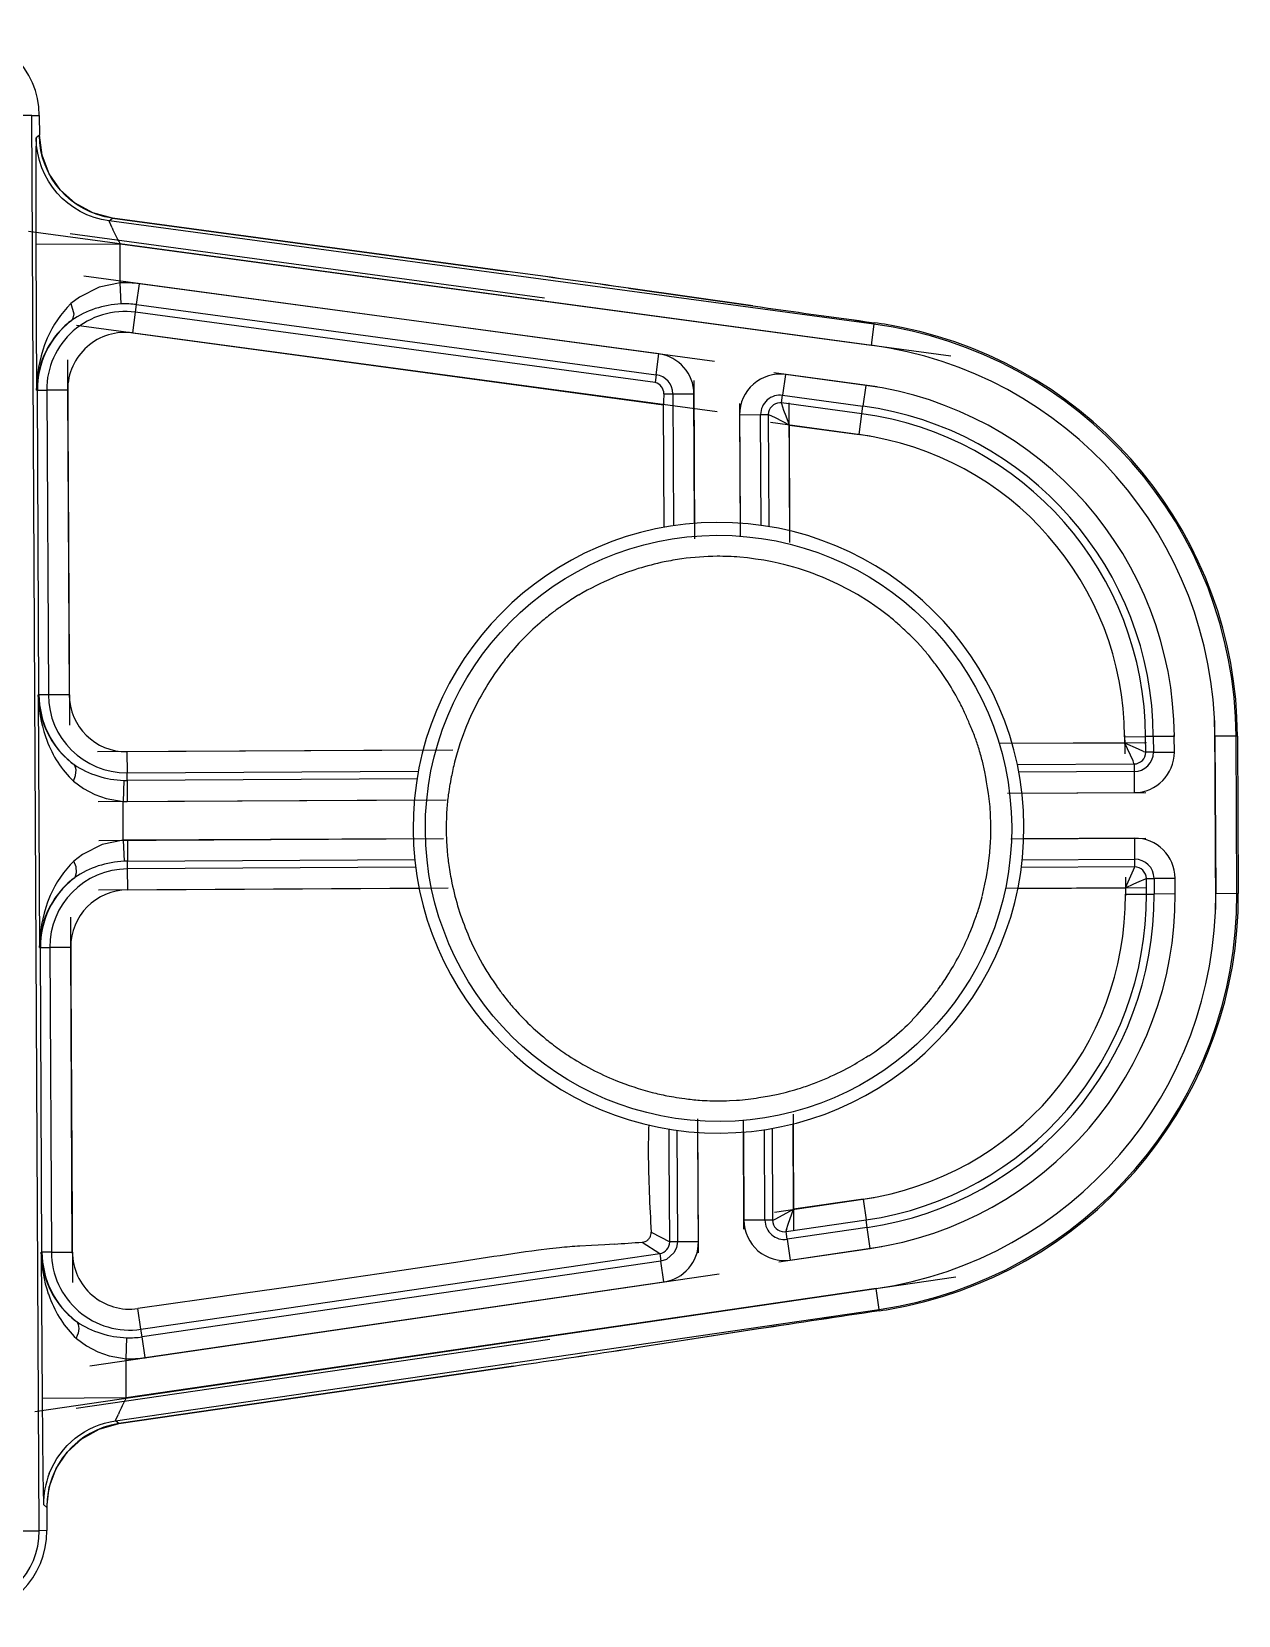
# Model space of a CAD drawing. Header units: millimetres. Extents: x 1543 to 5748, y 1576 to 2417.
# Drawn here: x 5565.62 to 5588.54, y 2240.13 to 2270.21 of the extents above; entities that cross this region are included whole.
import ezdxf

# ---------------------------------------------------------------- set-up
doc = ezdxf.new("R2010")
doc.units = ezdxf.units.MM
doc.layers.get('0').update_dxf_attribs({"lineweight": 25})

msp = doc.modelspace()

# ---------------------------------------------------------------- linework, layer by layer
at = {"ltscale": 0.0125}
for p, q in [((5565.624, 2268.615), (5565.224, 2268.613)), ((5581.617, 2264.65), (5581.564, 2264.254)), ((5588.493, 2256.826), (5588.093, 2256.824)), ((5588.509, 2253.836), (5588.109, 2253.834)), ((5581.718, 2245.939), (5581.66, 2246.335)), ((5565.367, 2241.733), (5565.767, 2241.735))]:
    msp.add_line(p, q, dxfattribs=at)
at = {"ltscale": 0.004526}
for p, q in [((5565.624, 2268.615), (5565.768, 2268.616)), ((5565.912, 2241.736), (5565.767, 2241.735))]:
    msp.add_line(p, q, dxfattribs=at)
for p, q in [((5565.767, 2241.735), (5565.624, 2268.615)), ((5565.566, 2266.415), (5583.078, 2264.049)), ((5565.686, 2244.002), (5583.171, 2246.555))]:
    msp.add_line(p, q)
at = {"ltscale": 0.011639}
msp.add_line((5565.768, 2268.616), (5565.77, 2268.243), dxfattribs=at)
msp.add_line((5565.768, 2268.616), (5565.77, 2268.243), dxfattribs=at)
at = {"ltscale": 0.002557}
msp.add_line((5565.77, 2268.243), (5565.709, 2268.189), dxfattribs=at)
at = {"ltscale": 0.002558}
msp.add_line((5567.095, 2266.612), (5567.156, 2266.666), dxfattribs=at)
at = {"ltscale": 0.457962}
for p, q in [((5581.617, 2264.65), (5567.095, 2266.612)), ((5567.217, 2243.822), (5581.718, 2245.939))]:
    msp.add_line(p, q, dxfattribs=at)
at = {"ltscale": 0.236678}
for p, q in [((5574.662, 2265.652), (5567.156, 2266.666)), ((5574.773, 2244.863), (5567.279, 2243.768))]:
    msp.add_line(p, q, dxfattribs=at)
at = {"ltscale": 0.236679}
for p, q in [((5567.156, 2266.666), (5574.662, 2265.652)), ((5567.279, 2243.768), (5574.773, 2244.863))]:
    msp.add_line(p, q, dxfattribs=at)
at = {"ltscale": 0.284014}
for p, q in [((5566.352, 2266.371), (5575.359, 2265.154)), ((5575.464, 2245.368), (5566.471, 2244.055))]:
    msp.add_line(p, q, dxfattribs=at)
at = {"ltscale": 0.049997}
for p, q in [((5565.702, 2266.172), (5567.302, 2266.18)), ((5567.42, 2244.256), (5565.82, 2244.247))]:
    msp.add_line(p, q, dxfattribs=at)
at = {"ltscale": 0.086758}
for p, q in [((5565.702, 2266.172), (5565.717, 2263.396)), ((5565.805, 2247.023), (5565.82, 2244.247))]:
    msp.add_line(p, q, dxfattribs=at)
at = {"ltscale": 0.023315}
msp.add_line((5567.306, 2265.434), (5567.302, 2266.18), dxfattribs=at)
at = {"ltscale": 0.449725}
msp.add_line((5567.302, 2266.18), (5581.564, 2264.254), dxfattribs=at)
at = {"ltscale": 0.377469}
for p, q in [((5578.587, 2263.943), (5566.616, 2265.56)), ((5566.727, 2244.868), (5578.679, 2246.613))]:
    msp.add_line(p, q, dxfattribs=at)
at = {"ltscale": 0.012451}
for p, q in [((5567.324, 2265.036), (5567.306, 2265.434)), ((5567.433, 2256.53), (5567.435, 2256.131)), ((5567.363, 2254.848), (5567.381, 2254.45)), ((5567.442, 2254.85), (5567.444, 2254.452)), ((5586.565, 2254.887), (5586.567, 2254.489))]:
    msp.add_line(p, q, dxfattribs=at)
at = {"ltscale": 0.01245}
for p, q in [((5567.615, 2265.023), (5567.668, 2265.418)), ((5567.542, 2264.484), (5567.595, 2264.878)), ((5577.481, 2263.69), (5577.535, 2264.085)), ((5581.412, 2248.031), (5581.47, 2247.637)), ((5579.969, 2247.27), (5580.026, 2246.876)), ((5581.548, 2247.098), (5581.491, 2247.493)), ((5577.629, 2246.46), (5577.571, 2246.854))]:
    msp.add_line(p, q, dxfattribs=at)
at = {"ltscale": 0.311126}
for p, q in [((5577.535, 2264.085), (5567.668, 2265.418)), ((5567.615, 2265.023), (5577.481, 2263.69)), ((5567.777, 2245.022), (5577.629, 2246.46))]:
    msp.add_line(p, q, dxfattribs=at)
at = {"ltscale": 0.074614}
for p, q in [((5576.954, 2265.335), (5579.318, 2264.998)), ((5579.422, 2245.566), (5577.062, 2245.204))]:
    msp.add_line(p, q, dxfattribs=at)
at = {"ltscale": 0.074613}
msp.add_line((5579.32, 2264.998), (5576.957, 2265.335), dxfattribs=at)
at = {"ltscale": 0.004567}
for p, q in [((5567.595, 2264.878), (5567.615, 2265.023)), ((5581.491, 2247.493), (5581.47, 2247.637)), ((5579.969, 2247.27), (5579.948, 2247.415))]:
    msp.add_line(p, q, dxfattribs=at)
at = {"ltscale": 0.000873704}
msp.add_line((5566.362, 2264.71), (5566.383, 2264.727), dxfattribs=at)
at = {"ltscale": 0.31117}
msp.add_line((5577.463, 2263.545), (5567.595, 2264.878), dxfattribs=at)
at = {"ltscale": 0.383702}
msp.add_line((5578.642, 2262.984), (5566.474, 2264.628), dxfattribs=at)
at = {"ltscale": 0.317886}
msp.add_line((5567.542, 2264.484), (5577.623, 2263.122), dxfattribs=at)
at = {"ltscale": 0.000881298}
for p, q in [((5581.617, 2264.65), (5581.621, 2264.678)), ((5581.722, 2245.911), (5581.718, 2245.939))]:
    msp.add_line(p, q, dxfattribs=at)
at = {"ltscale": 0.216986}
for p, q in [((5566.305, 2263.977), (5566.342, 2257.034)), ((5566.361, 2253.391), (5566.398, 2246.448))]:
    msp.add_line(p, q, dxfattribs=at)
at = {"ltscale": 0.004564}
for p, q in [((5577.481, 2263.69), (5577.463, 2263.545)), ((5579.864, 2263.155), (5579.883, 2263.3)), ((5581.388, 2262.949), (5581.407, 2263.094)), ((5567.72, 2245.416), (5567.699, 2245.561))]:
    msp.add_line(p, q, dxfattribs=at)
at = {"ltscale": 0.093933}
msp.add_line((5578.197, 2263.58), (5578.213, 2260.574), dxfattribs=at)
at = {"ltscale": 0.061794}
for p, q in [((5581.678, 2263.46), (5579.719, 2263.724)), ((5579.809, 2246.844), (5581.766, 2247.13))]:
    msp.add_line(p, q, dxfattribs=at)
at = {"ltscale": 0.012453}
for p, q in [((5579.936, 2263.695), (5579.883, 2263.3)), ((5581.461, 2263.489), (5581.407, 2263.094)), ((5566.308, 2263.399), (5565.909, 2263.397)), ((5577.8, 2263.328), (5578.198, 2263.33)), ((5579.067, 2262.931), (5579.466, 2262.933)), ((5581.334, 2262.554), (5581.388, 2262.949)), ((5566.339, 2257.613), (5565.94, 2257.61)), ((5586.378, 2256.815), (5586.777, 2256.817)), ((5587.321, 2256.82), (5586.923, 2256.818)), ((5586.924, 2256.523), (5587.323, 2256.525)), ((5587.336, 2254.125), (5586.937, 2254.123)), ((5586.394, 2253.825), (5586.793, 2253.827)), ((5587.337, 2253.83), (5586.939, 2253.828)), ((5566.364, 2252.813), (5565.966, 2252.811)), ((5579.548, 2247.633), (5579.149, 2247.63)), ((5565.997, 2247.024), (5566.395, 2247.026)), ((5578.284, 2247.223), (5577.886, 2247.221)), ((5567.699, 2245.561), (5567.641, 2245.955)), ((5567.777, 2245.022), (5567.72, 2245.416))]:
    msp.add_line(p, q, dxfattribs=at)
at = {"ltscale": 0.048063}
for p, q in [((5581.461, 2263.489), (5579.936, 2263.695)), ((5579.883, 2263.3), (5581.407, 2263.094)), ((5581.388, 2262.949), (5579.864, 2263.155)), ((5579.948, 2247.415), (5581.47, 2247.637)), ((5581.491, 2247.493), (5579.969, 2247.27)), ((5580.026, 2246.876), (5581.548, 2247.098))]:
    msp.add_line(p, q, dxfattribs=at)
at = {"ltscale": 0.000973683}
msp.add_line((5565.717, 2263.396), (5565.718, 2263.427), dxfattribs=at)
at = {"ltscale": 0.000431824}
for p, q in [((5565.717, 2263.396), (5565.731, 2263.396)), ((5565.762, 2257.61), (5565.748, 2257.609)), ((5565.774, 2252.81), (5565.788, 2252.81)), ((5565.819, 2247.023), (5565.805, 2247.023))]:
    msp.add_line(p, q, dxfattribs=at)
at = {"ltscale": 0.005563}
for p, q in [((5565.731, 2263.396), (5565.909, 2263.397)), ((5565.94, 2257.61), (5565.762, 2257.61)), ((5565.788, 2252.81), (5565.966, 2252.811)), ((5565.997, 2247.024), (5565.819, 2247.023))]:
    msp.add_line(p, q, dxfattribs=at)
at = {"ltscale": 0.180823}
for p, q in [((5565.762, 2257.61), (5565.731, 2263.396)), ((5565.909, 2263.397), (5565.94, 2257.61)), ((5566.339, 2257.613), (5566.308, 2263.399)), ((5565.819, 2247.023), (5565.788, 2252.81)), ((5565.966, 2252.811), (5565.997, 2247.024)), ((5566.395, 2247.026), (5566.364, 2252.813))]:
    msp.add_line(p, q, dxfattribs=at)
at = {"ltscale": 0.005411}
msp.add_line((5577.627, 2263.327), (5577.8, 2263.328), dxfattribs=at)
at = {"ltscale": 0.078278}
msp.add_line((5577.8, 2263.328), (5577.813, 2260.823), dxfattribs=at)
at = {"ltscale": 0.076932}
msp.add_line((5578.211, 2260.868), (5578.198, 2263.33), dxfattribs=at)
at = {"ltscale": 0.07276}
msp.add_line((5577.635, 2260.793), (5577.623, 2263.122), dxfattribs=at)
at = {"ltscale": 0.078922}
msp.add_line((5579.066, 2263.142), (5579.08, 2260.616), dxfattribs=at)
at = {"ltscale": 0.064377}
msp.add_line((5579.067, 2262.931), (5579.078, 2260.871), dxfattribs=at)
at = {"ltscale": 0.004565}
for p, q in [((5579.466, 2262.933), (5579.612, 2262.934)), ((5586.923, 2256.818), (5586.777, 2256.817)), ((5586.557, 2256.299), (5586.558, 2256.153)), ((5586.924, 2256.523), (5586.778, 2256.522)), ((5567.436, 2255.985), (5567.435, 2256.131)), ((5586.567, 2254.489), (5586.568, 2254.343)), ((5567.445, 2254.306), (5567.444, 2254.452)), ((5586.791, 2254.122), (5586.937, 2254.123)), ((5586.793, 2253.827), (5586.939, 2253.828)), ((5579.694, 2247.633), (5579.548, 2247.633))]:
    msp.add_line(p, q, dxfattribs=at)
at = {"ltscale": 0.065765}
msp.add_line((5579.477, 2260.829), (5579.466, 2262.933), dxfattribs=at)
at = {"ltscale": 0.066495}
msp.add_line((5579.612, 2262.934), (5579.623, 2260.806), dxfattribs=at)
at = {"ltscale": 0.000966097}
msp.add_line((5579.864, 2263.155), (5579.833, 2263.157), dxfattribs=at)
at = {"ltscale": 0.003553}
msp.add_line((5579.948, 2262.904), (5579.909, 2263.011), dxfattribs=at)
at = {"ltscale": 0.005693}
msp.add_line((5580.011, 2262.733), (5579.948, 2262.904), dxfattribs=at)
at = {"ltscale": 0.082944}
msp.add_line((5580.023, 2260.504), (5580.009, 2263.158), dxfattribs=at)
at = {"ltscale": 0.059777}
msp.add_line((5581.547, 2262.526), (5579.651, 2262.782), dxfattribs=at)
at = {"ltscale": 0.041716}
for p, q in [((5580.011, 2262.733), (5581.334, 2262.554)), ((5581.412, 2248.031), (5580.091, 2247.839))]:
    msp.add_line(p, q, dxfattribs=at)
at = {"ltscale": 0.062756}
msp.add_line((5580.022, 2260.725), (5580.011, 2262.733), dxfattribs=at)
at = {"ltscale": 0.004519}
msp.add_line((5579.214, 2260.212), (5579.07, 2260.226), dxfattribs=at)
at = {"ltscale": 0.004951}
msp.add_line((5579.371, 2260.191), (5579.214, 2260.212), dxfattribs=at)
at = {"ltscale": 0.004958}
msp.add_line((5579.528, 2260.167), (5579.371, 2260.191), dxfattribs=at)
at = {"ltscale": 0.004956}
msp.add_line((5579.684, 2260.138), (5579.528, 2260.167), dxfattribs=at)
at = {"ltscale": 0.004787}
msp.add_line((5580.783, 2259.783), (5580.643, 2259.844), dxfattribs=at)
at = {"ltscale": 0.005212}
msp.add_line((5580.934, 2259.712), (5580.783, 2259.783), dxfattribs=at)
at = {"ltscale": 0.007292}
msp.add_line((5581.143, 2259.608), (5580.934, 2259.712), dxfattribs=at)
at = {"ltscale": 0.002898}
msp.add_line((5581.224, 2259.562), (5581.143, 2259.608), dxfattribs=at)
at = {"ltscale": 0.004145}
for p, q in [((5575.771, 2259.353), (5575.662, 2259.278)), ((5573.592, 2256.052), (5573.568, 2255.922)), ((5578.874, 2249.903), (5579.007, 2249.91))]:
    msp.add_line(p, q, dxfattribs=at)
at = {"ltscale": 0.002905}
msp.add_line((5581.304, 2259.515), (5581.224, 2259.562), dxfattribs=at)
at = {"ltscale": 0.008247}
msp.add_line((5581.528, 2259.375), (5581.304, 2259.515), dxfattribs=at)
at = {"ltscale": 0.004098}
msp.add_line((5581.636, 2259.301), (5581.528, 2259.375), dxfattribs=at)
at = {"ltscale": 0.004106}
msp.add_line((5581.742, 2259.224), (5581.636, 2259.301), dxfattribs=at)
at = {"ltscale": 0.002038}
msp.add_line((5581.795, 2259.185), (5581.742, 2259.224), dxfattribs=at)
at = {"ltscale": 0.003878}
msp.add_line((5581.893, 2259.109), (5581.795, 2259.185), dxfattribs=at)
at = {"ltscale": 0.005066}
msp.add_line((5582.443, 2258.602), (5582.331, 2258.719), dxfattribs=at)
at = {"ltscale": 0.005234}
msp.add_line((5574.839, 2258.548), (5574.729, 2258.422), dxfattribs=at)
at = {"ltscale": 0.001757}
msp.add_line((5574.877, 2258.59), (5574.839, 2258.548), dxfattribs=at)
at = {"ltscale": 0.002452}
for p, q in [((5574.931, 2258.647), (5574.877, 2258.59)), ((5575.091, 2251.336), (5575.148, 2251.282))]:
    msp.add_line(p, q, dxfattribs=at)
at = {"ltscale": 0.005077}
msp.add_line((5582.552, 2258.482), (5582.443, 2258.602), dxfattribs=at)
at = {"ltscale": 0.003923}
msp.add_line((5582.77, 2258.214), (5582.693, 2258.313), dxfattribs=at)
at = {"ltscale": 0.004835}
msp.add_line((5582.989, 2257.905), (5582.902, 2258.033), dxfattribs=at)
at = {"ltscale": 0.15}
msp.add_line((5565.748, 2257.609), (5565.774, 2252.81), dxfattribs=at)
at = {"ltscale": 0.000976734}
msp.add_line((5565.749, 2257.578), (5565.748, 2257.609), dxfattribs=at)
at = {"ltscale": 0.112128}
msp.add_line((5588.11, 2253.535), (5588.091, 2257.123), dxfattribs=at)
at = {"ltscale": 0.002448}
msp.add_line((5565.883, 2256.82), (5565.91, 2256.747), dxfattribs=at)
at = {"ltscale": 0.086961}
msp.add_line((5586.792, 2256.698), (5584.009, 2256.684), dxfattribs=at)
at = {"ltscale": 0.066795}
msp.add_line((5586.379, 2256.696), (5584.241, 2256.685), dxfattribs=at)
at = {"ltscale": 0.011063}
msp.add_line((5586.378, 2256.844), (5586.38, 2256.49), dxfattribs=at)
at = {"ltscale": 0.003699}
for p, q in [((5586.378, 2256.815), (5586.379, 2256.696)), ((5586.394, 2253.943), (5586.394, 2253.825))]:
    msp.add_line(p, q, dxfattribs=at)
at = {"ltscale": 0.00906}
msp.add_line((5586.643, 2256.576), (5586.379, 2256.696), dxfattribs=at)
at = {"ltscale": 0.003264}
msp.add_line((5586.739, 2256.535), (5586.643, 2256.576), dxfattribs=at)
at = {"ltscale": 0.009213}
for p, q in [((5586.778, 2256.522), (5586.777, 2256.817)), ((5586.923, 2256.818), (5586.924, 2256.523)), ((5587.323, 2256.525), (5587.321, 2256.82))]:
    msp.add_line(p, q, dxfattribs=at)
at = {"ltscale": 0.011072}
for p, q in [((5587.323, 2256.495), (5587.321, 2256.85)), ((5587.337, 2253.8), (5587.335, 2254.155))]:
    msp.add_line(p, q, dxfattribs=at)
at = {"ltscale": 0.09343}
for p, q in [((5588.093, 2256.824), (5588.109, 2253.834)), ((5588.509, 2253.836), (5588.493, 2256.826)), ((5588.521, 2256.826), (5588.537, 2253.836)), ((5588.521, 2256.826), (5588.537, 2253.836))]:
    msp.add_line(p, q, dxfattribs=at)
at = {"ltscale": 0.000872803}
for p, q in [((5588.521, 2256.826), (5588.493, 2256.826)), ((5588.509, 2253.836), (5588.537, 2253.836))]:
    msp.add_line(p, q, dxfattribs=at)
at = {"ltscale": 0.000875647}
msp.add_line((5566.428, 2256.285), (5566.407, 2256.303), dxfattribs=at)
at = {"ltscale": 0.210881}
msp.add_line((5573.619, 2256.563), (5566.871, 2256.527), dxfattribs=at)
at = {"ltscale": 0.175734}
msp.add_line((5573.056, 2256.56), (5567.433, 2256.53), dxfattribs=at)
at = {"ltscale": 0.006452}
msp.add_line((5583.722, 2256.148), (5583.677, 2256.349), dxfattribs=at)
at = {"ltscale": 0.069283}
msp.add_line((5584.34, 2256.287), (5586.557, 2256.299), dxfattribs=at)
at = {"ltscale": 0.012455}
for p, q in [((5567.372, 2255.986), (5567.359, 2255.588)), ((5567.416, 2245.002), (5567.429, 2245.4))]:
    msp.add_line(p, q, dxfattribs=at)
at = {"ltscale": 0.172858}
msp.add_line((5567.435, 2256.131), (5572.967, 2256.161), dxfattribs=at)
at = {"ltscale": 0.172032}
msp.add_line((5572.941, 2256.015), (5567.436, 2255.985), dxfattribs=at)
at = {"ltscale": 0.012454}
for p, q in [((5567.436, 2255.985), (5567.438, 2255.587)), ((5586.558, 2256.153), (5586.56, 2255.754)), ((5567.447, 2253.907), (5567.445, 2254.306))]:
    msp.add_line(p, q, dxfattribs=at)
at = {"ltscale": 0.003226}
msp.add_line((5583.742, 2256.047), (5583.722, 2256.148), dxfattribs=at)
at = {"ltscale": 0.002803}
msp.add_line((5583.758, 2255.958), (5583.742, 2256.047), dxfattribs=at)
at = {"ltscale": 0.068402}
msp.add_line((5586.558, 2256.153), (5584.369, 2256.141), dxfattribs=at)
at = {"ltscale": 0.00368}
msp.add_line((5583.777, 2255.842), (5583.758, 2255.958), dxfattribs=at)
at = {"ltscale": 0.003257}
msp.add_line((5583.793, 2255.739), (5583.777, 2255.842), dxfattribs=at)
at = {"ltscale": 0.003275}
msp.add_line((5583.807, 2255.635), (5583.793, 2255.739), dxfattribs=at)
at = {"ltscale": 0.082098}
msp.add_line((5584.153, 2255.741), (5586.78, 2255.755), dxfattribs=at)
at = {"ltscale": 0.066612}
msp.add_line((5584.429, 2255.743), (5586.56, 2255.754), dxfattribs=at)
at = {"ltscale": 0.206438}
msp.add_line((5566.888, 2255.584), (5573.494, 2255.619), dxfattribs=at)
at = {"ltscale": 0.023111}
msp.add_line((5567.363, 2254.848), (5567.359, 2255.588), dxfattribs=at)
at = {"ltscale": 0.170386}
msp.add_line((5567.438, 2255.587), (5572.89, 2255.616), dxfattribs=at)
at = {"ltscale": 0.00542}
msp.add_line((5583.836, 2254.926), (5583.837, 2255.099), dxfattribs=at)
at = {"ltscale": 0.204512}
msp.add_line((5566.897, 2254.847), (5573.441, 2254.882), dxfattribs=at)
at = {"ltscale": 0.16962}
msp.add_line((5572.87, 2254.879), (5567.442, 2254.85), dxfattribs=at)
at = {"ltscale": 0.002451}
msp.add_line((5573.497, 2254.958), (5573.499, 2254.88), dxfattribs=at)
at = {"ltscale": 0.001759}
msp.add_line((5573.499, 2254.88), (5573.501, 2254.824), dxfattribs=at)
at = {"ltscale": 0.005235}
msp.add_line((5573.501, 2254.824), (5573.512, 2254.657), dxfattribs=at)
at = {"ltscale": 0.080003}
msp.add_line((5584.219, 2254.875), (5586.779, 2254.888), dxfattribs=at)
at = {"ltscale": 0.065709}
msp.add_line((5586.565, 2254.887), (5584.462, 2254.876), dxfattribs=at)
at = {"ltscale": 0.170427}
msp.add_line((5567.444, 2254.452), (5572.898, 2254.481), dxfattribs=at)
at = {"ltscale": 0.006448}
msp.add_line((5583.786, 2254.358), (5583.812, 2254.563), dxfattribs=at)
at = {"ltscale": 0.066658}
msp.add_line((5584.434, 2254.477), (5586.567, 2254.489), dxfattribs=at)
at = {"ltscale": 0.170943}
msp.add_line((5572.915, 2254.335), (5567.445, 2254.306), dxfattribs=at)
at = {"ltscale": 0.006415}
msp.add_line((5583.753, 2254.155), (5583.786, 2254.358), dxfattribs=at)
at = {"ltscale": 0.067223}
msp.add_line((5586.568, 2254.343), (5584.417, 2254.331), dxfattribs=at)
at = {"ltscale": 0.000872527}
msp.add_line((5566.418, 2254.123), (5566.44, 2254.141), dxfattribs=at)
at = {"ltscale": 0.207529}
msp.add_line((5573.535, 2253.94), (5566.894, 2253.904), dxfattribs=at)
at = {"ltscale": 0.17294}
msp.add_line((5567.447, 2253.907), (5572.981, 2253.937), dxfattribs=at)
at = {"ltscale": 0.004515}
msp.add_line((5583.726, 2254.014), (5583.753, 2254.155), dxfattribs=at)
at = {"ltscale": 0.083427}
msp.add_line((5586.797, 2253.945), (5584.128, 2253.931), dxfattribs=at)
at = {"ltscale": 0.063853}
msp.add_line((5584.35, 2253.932), (5586.394, 2253.943), dxfattribs=at)
at = {"ltscale": 0.011105}
msp.add_line((5586.392, 2254.151), (5586.394, 2253.795), dxfattribs=at)
at = {"ltscale": 0.005587}
msp.add_line((5586.394, 2253.943), (5586.555, 2254.02), dxfattribs=at)
at = {"ltscale": 0.003474}
msp.add_line((5586.555, 2254.02), (5586.656, 2254.066), dxfattribs=at)
at = {"ltscale": 0.009216}
for p, q in [((5586.793, 2253.827), (5586.791, 2254.122)), ((5586.937, 2254.123), (5586.939, 2253.828)), ((5587.337, 2253.83), (5587.336, 2254.125))]:
    msp.add_line(p, q, dxfattribs=at)
at = {"ltscale": 0.002895}
msp.add_line((5583.613, 2253.57), (5583.64, 2253.659), dxfattribs=at)
at = {"ltscale": 0.001532}
msp.add_line((5583.64, 2253.659), (5583.653, 2253.706), dxfattribs=at)
at = {"ltscale": 0.002304}
msp.add_line((5583.653, 2253.706), (5583.671, 2253.777), dxfattribs=at)
at = {"ltscale": 0.003803}
msp.add_line((5583.487, 2253.212), (5583.53, 2253.326), dxfattribs=at)
at = {"ltscale": 0.000955109}
msp.add_line((5583.426, 2253.063), (5583.438, 2253.091), dxfattribs=at)
at = {"ltscale": 0.004077}
msp.add_line((5583.438, 2253.091), (5583.487, 2253.212), dxfattribs=at)
at = {"ltscale": 0.000982837}
msp.add_line((5565.774, 2252.81), (5565.774, 2252.841), dxfattribs=at)
at = {"ltscale": 0.004147}
msp.add_line((5574.384, 2252.177), (5574.46, 2252.067), dxfattribs=at)
at = {"ltscale": 0.001758}
msp.add_line((5575.148, 2251.282), (5575.189, 2251.244), dxfattribs=at)
at = {"ltscale": 0.005232}
msp.add_line((5575.189, 2251.244), (5575.315, 2251.134), dxfattribs=at)
at = {"ltscale": 0.006463}
msp.add_line((5580.486, 2250.235), (5580.677, 2250.313), dxfattribs=at)
at = {"ltscale": 0.004146}
msp.add_line((5577.685, 2249.997), (5577.816, 2249.973), dxfattribs=at)
at = {"ltscale": 0.006414}
msp.add_line((5579.434, 2249.96), (5579.637, 2249.995), dxfattribs=at)
at = {"ltscale": 0.005145}
msp.add_line((5579.637, 2249.995), (5579.798, 2250.028), dxfattribs=at)
at = {"ltscale": 0.003857}
msp.add_line((5578.694, 2249.9), (5578.817, 2249.901), dxfattribs=at)
at = {"ltscale": 0.001781}
msp.add_line((5578.817, 2249.901), (5578.874, 2249.903), dxfattribs=at)
at = {"ltscale": 0.001184}
msp.add_line((5577.729, 2249.325), (5577.728, 2249.362), dxfattribs=at)
at = {"ltscale": 0.079498}
msp.add_line((5578.286, 2247.011), (5578.272, 2249.555), dxfattribs=at)
at = {"ltscale": 0.064484}
msp.add_line((5579.15, 2247.459), (5579.139, 2249.522), dxfattribs=at)
at = {"ltscale": 0.053735}
msp.add_line((5579.548, 2247.633), (5579.538, 2249.352), dxfattribs=at)
at = {"ltscale": 0.054465}
msp.add_line((5579.684, 2249.376), (5579.694, 2247.633), dxfattribs=at)
at = {"ltscale": 0.06871}
msp.add_line((5580.081, 2249.645), (5580.093, 2247.446), dxfattribs=at)
at = {"ltscale": 0.050723}
msp.add_line((5580.091, 2247.839), (5580.082, 2249.462), dxfattribs=at)
at = {"ltscale": 0.01311}
msp.add_line((5577.731, 2248.905), (5577.729, 2249.325), dxfattribs=at)
at = {"ltscale": 0.066248}
msp.add_line((5577.875, 2249.34), (5577.886, 2247.221), dxfattribs=at)
at = {"ltscale": 0.064902}
msp.add_line((5578.284, 2247.223), (5578.273, 2249.299), dxfattribs=at)
at = {"ltscale": 0.052347}
msp.add_line((5579.14, 2249.306), (5579.149, 2247.63), dxfattribs=at)
at = {"ltscale": 0.052667}
msp.add_line((5577.739, 2247.22), (5577.731, 2248.905), dxfattribs=at)
at = {"ltscale": 0.059743}
msp.add_line((5579.732, 2247.786), (5581.624, 2248.062), dxfattribs=at)
at = {"ltscale": 0.003392}
msp.add_line((5579.957, 2247.457), (5579.991, 2247.56), dxfattribs=at)
at = {"ltscale": 0.009246}
msp.add_line((5579.991, 2247.56), (5580.091, 2247.839), dxfattribs=at)
at = {"ltscale": 0.012439}
msp.add_line((5577.388, 2247.406), (5577.739, 2247.22), dxfattribs=at)
at = {"ltscale": 0.000966285}
msp.add_line((5579.917, 2247.413), (5579.948, 2247.415), dxfattribs=at)
at = {"ltscale": 0.000995071}
msp.add_line((5565.806, 2246.991), (5565.805, 2247.023), dxfattribs=at)
at = {"ltscale": 0.006681}
msp.add_line((5575.457, 2247.089), (5575.245, 2247.063), dxfattribs=at)
at = {"ltscale": 0.005916}
msp.add_line((5575.645, 2247.11), (5575.457, 2247.089), dxfattribs=at)
at = {"ltscale": 0.006802}
msp.add_line((5576.252, 2247.154), (5576.035, 2247.141), dxfattribs=at)
at = {"ltscale": 0.008002}
msp.add_line((5576.508, 2247.167), (5576.252, 2247.154), dxfattribs=at)
at = {"ltscale": 0.040917}
msp.add_line((5576.256, 2246.81), (5577.552, 2247.001), dxfattribs=at)
at = {"ltscale": 0.005567}
msp.add_line((5576.686, 2247.178), (5576.508, 2247.167), dxfattribs=at)
at = {"ltscale": 0.01239}
msp.add_line((5577.219, 2247.216), (5577.552, 2247.001), dxfattribs=at)
at = {"ltscale": 0.004613}
msp.add_line((5577.552, 2247.001), (5577.571, 2246.854), dxfattribs=at)
at = {"ltscale": 0.004578}
msp.add_line((5577.886, 2247.221), (5577.739, 2247.22), dxfattribs=at)
at = {"ltscale": 0.311125}
msp.add_line((5577.571, 2246.854), (5567.72, 2245.416), dxfattribs=at)
at = {"ltscale": 0.024525}
msp.add_line((5572.48, 2246.652), (5571.704, 2246.538), dxfattribs=at)
at = {"ltscale": 0.018803}
msp.add_line((5573.076, 2246.741), (5572.48, 2246.652), dxfattribs=at)
at = {"ltscale": 0.070951}
msp.add_line((5573.058, 2246.343), (5575.305, 2246.671), dxfattribs=at)
at = {"ltscale": 0.019019}
msp.add_line((5573.677, 2246.832), (5573.076, 2246.741), dxfattribs=at)
at = {"ltscale": 0.019017}
msp.add_line((5574.279, 2246.923), (5573.677, 2246.832), dxfattribs=at)
at = {"ltscale": 0.001296}
msp.add_line((5575.305, 2246.671), (5575.346, 2246.677), dxfattribs=at)
at = {"ltscale": 0.028745}
msp.add_line((5575.346, 2246.677), (5576.256, 2246.81), dxfattribs=at)
at = {"ltscale": 0.088818}
msp.add_line((5570.246, 2245.933), (5573.058, 2246.343), dxfattribs=at)
at = {"ltscale": 0.022315}
msp.add_line((5570.981, 2246.432), (5570.274, 2246.33), dxfattribs=at)
at = {"ltscale": 0.022845}
msp.add_line((5571.704, 2246.538), (5570.981, 2246.432), dxfattribs=at)
at = {"ltscale": 0.002455}
msp.add_line((5565.94, 2246.233), (5565.967, 2246.159), dxfattribs=at)
at = {"ltscale": 0.449724}
msp.add_line((5581.66, 2246.335), (5567.42, 2244.256), dxfattribs=at)
at = {"ltscale": 0.039567}
msp.add_line((5568.895, 2246.134), (5567.641, 2245.955), dxfattribs=at)
at = {"ltscale": 0.023574}
msp.add_line((5569.642, 2246.24), (5568.895, 2246.134), dxfattribs=at)
at = {"ltscale": 0.019963}
msp.add_line((5570.274, 2246.33), (5569.642, 2246.24), dxfattribs=at)
at = {"ltscale": 0.070389}
msp.add_line((5567.699, 2245.561), (5569.928, 2245.886), dxfattribs=at)
at = {"ltscale": 0.010055}
msp.add_line((5569.928, 2245.886), (5570.246, 2245.933), dxfattribs=at)
at = {"ltscale": 0.000874472}
msp.add_line((5566.485, 2245.699), (5566.463, 2245.716), dxfattribs=at)
at = {"ltscale": 0.074612}
msp.add_line((5579.424, 2245.567), (5577.064, 2245.205), dxfattribs=at)
at = {"ltscale": 0.023312}
msp.add_line((5567.42, 2244.256), (5567.416, 2245.002), dxfattribs=at)
at = {"ltscale": 0.002556}
msp.add_line((5567.279, 2243.768), (5567.217, 2243.822), dxfattribs=at)
at = {"ltscale": 0.002555}
msp.add_line((5565.848, 2242.23), (5565.91, 2242.177), dxfattribs=at)
at = {"ltscale": 0.013773}
msp.add_line((5565.91, 2242.177), (5565.912, 2241.736), dxfattribs=at)
msp.add_line((5565.91, 2242.177), (5565.912, 2241.736), dxfattribs=at)
for points in [[(5565.709, 2268.189), (5565.708, 2268.188), (5565.708, 2268.181), (5565.702, 2267.893), (5565.702, 2266.172)], [(5567.156, 2266.666), (5566.783, 2266.765), (5566.451, 2266.947), (5566.172, 2267.199), (5565.958, 2267.508), (5565.82, 2267.86), (5565.77, 2268.243)], [(5567.15, 2266.484), (5567.099, 2266.596), (5567.094, 2266.61), (5567.094, 2266.612), (5567.095, 2266.612)], [(5567.306, 2265.434), (5566.904, 2265.353), (5566.534, 2265.166), (5566.369, 2265.041)], [(5566.369, 2265.041), (5566.421, 2264.847), (5566.408, 2264.767), (5566.383, 2264.727)], [(5580.011, 2262.733), (5579.749, 2262.871), (5579.621, 2262.932), (5579.614, 2262.934), (5579.612, 2262.934)], [(5579.909, 2263.011), (5579.867, 2263.137), (5579.864, 2263.152), (5579.864, 2263.155)], [(5586.557, 2256.299), (5586.557, 2256.301), (5586.555, 2256.309), (5586.537, 2256.355), (5586.379, 2256.696)], [(5566.418, 2255.972), (5566.457, 2256.081), (5566.467, 2256.189), (5566.447, 2256.259), (5566.428, 2256.285)], [(5566.418, 2255.972), (5566.61, 2255.831), (5566.82, 2255.718), (5567.035, 2255.64), (5567.359, 2255.588)], [(5567.363, 2254.848), (5566.96, 2254.767), (5566.59, 2254.58), (5566.426, 2254.454)], [(5566.44, 2254.141), (5566.458, 2254.166), (5566.477, 2254.234), (5566.467, 2254.342), (5566.426, 2254.454)], [(5586.394, 2253.943), (5586.548, 2254.287), (5586.566, 2254.333), (5586.568, 2254.34), (5586.568, 2254.343)], [(5586.656, 2254.066), (5586.774, 2254.117), (5586.787, 2254.121), (5586.791, 2254.122)], [(5579.694, 2247.633), (5579.696, 2247.634), (5579.704, 2247.636), (5579.752, 2247.658), (5580.091, 2247.839)], [(5577.887, 2247.221), (5577.869, 2247.111), (5577.823, 2247.018), (5577.676, 2246.886), (5577.572, 2246.853)], [(5566.474, 2245.385), (5566.666, 2245.245), (5566.877, 2245.132), (5567.092, 2245.054), (5567.416, 2245.002)], [(5565.82, 2244.247), (5565.833, 2242.8), (5565.846, 2242.243), (5565.847, 2242.233), (5565.847, 2242.231), (5565.848, 2242.23)], [(5567.217, 2243.822), (5567.216, 2243.822), (5567.216, 2243.824), (5567.221, 2243.838), (5567.27, 2243.95)], [(5565.91, 2242.177), (5565.956, 2242.56), (5566.09, 2242.914), (5566.3, 2243.225), (5566.576, 2243.48), (5566.906, 2243.666), (5567.279, 2243.768)]]:
    msp.add_lwpolyline(points)
for centre, radius, start, end in [((5564.168, 2268.607), 1.6, 0.3064, 90.3064), ((5564.168, 2268.607), 1.6, 0.3064, 90.3064), ((5578.075, 2271.791), 12.147, 205.9085, 207.5121), ((5530.403, 1937.089), 331.53, 81.92834, 82.32826), ((5529.956, 1933.819), 334.831, 81.93065, 82.32713), ((5567.396, 2263.405), 2.032, 82.3064, 92.5386), ((5567.791, 2263.587), 2.034, 134.3657, 156.9628), ((5567.406, 2263.199), 1.839, 92.5664, 123.7951), ((5567.396, 2263.405), 1.633, 82.3064, 92.5386), ((5633.011, 2643.224), 382.018, 261.9202, 262.26903), ((5633.311, 2645.401), 384.215, 261.92197, 262.26843), ((5567.396, 2263.405), 1.665, 128.4119, 180.3064), ((5567.396, 2263.405), 1.487, 82.3064, 180.3064), ((5567.397, 2263.387), 1.68, 128.0465, 134.447), ((5567.395, 2263.39), 1.677, 134.5002, 178.7565), ((5567.396, 2263.405), 1.089, 82.3064, 180.3064), ((5580.555, 2256.783), 7.938, 0.3064, 82.3064), ((5580.532, 2256.67), 8.082, 78.4987, 82.252), ((5580.532, 2256.672), 8.08, 78.4982, 82.2496), ((5580.555, 2256.783), 7.966, 0.3064, 78.4985), ((5580.555, 2256.783), 7.966, 0.3064, 78.4985), ((5568.234, 2263.399), 2.516, 159.9913, 180.0844), ((5568.116, 2263.43), 2.395, 156.5427, 159.7052), ((5580.555, 2256.783), 7.538, 0.3064, 82.3064), ((5577.432, 2263.325), 0.767, 0.3208, 82.2707), ((5577.409, 2263.333), 0.218, 358.3187, 75.6874), ((5577.431, 2263.324), 0.37, 0.5781, 82.1885), ((5579.834, 2262.935), 0.767, 82.3064, 180.3064), ((5580.555, 2256.783), 6.767, 0.3064, 82.3064), ((5581.694, 2263.15), 4.071, 177.5181, 180.4032), ((5579.834, 2262.935), 0.368, 82.3064, 180.3064), ((5579.836, 2262.933), 0.224, 90.7413, 179.8061), ((5580.555, 2256.783), 6.222, 0.3064, 82.3064), ((5580.555, 2256.783), 6.368, 0.3064, 82.3064), ((5580.555, 2256.783), 5.823, 0.3064, 82.3064), ((5578.8, 2254.41), 5.843, 98.1666, 101.5374), ((5578.671, 2255.189), 5.053, 90.3627, 97.9698), ((5578.679, 2255.725), 4.517, 85.0377, 90.5169), ((5578.694, 2255.021), 5.223, 101.7395, 112.8742), ((5578.405, 2253.969), 6.3, 76.202, 78.286), ((5578.65, 2255.053), 5.189, 67.4096, 75.974), ((5578.706, 2254.972), 5.273, 112.7865, 120.6903), ((5579.326, 2254.12), 6.327, 125.3829, 127.2883), ((5579.358, 2253.943), 6.492, 121.0044, 123.5423), ((5578.475, 2255.287), 4.884, 130.97, 136.5288), ((5578.494, 2255.241), 4.931, 127.4892, 130.7824), ((5579.462, 2255.995), 3.951, 48.5121, 52.0192), ((5574.669, 2250.766), 11.044, 46.0674, 47.8567), ((5578.621, 2255.128), 5.099, 139.7578, 142.9238), ((5579.427, 2255.724), 4.168, 38.4019, 41.4221), ((5579.246, 2254.686), 5.865, 143.1572, 146.5298), ((5578.3, 2254.835), 5.604, 34.7961, 37.0859), ((5578.721, 2255.056), 5.222, 146.7388, 157.8744), ((5578.701, 2255.1), 5.124, 28.0005, 33.1907), ((5568.295, 2257.638), 2.547, 180.6465, 198.7318), ((5567.425, 2257.632), 1.676, 181.8449, 226.038), ((5567.427, 2257.618), 1.665, 180.3064, 232.201), ((5567.427, 2257.618), 1.487, 180.3064, 270.3064), ((5567.427, 2257.618), 1.089, 180.3064, 270.3064), ((5579.517, 2255.512), 4.21, 24.7921, 28.2589), ((5578.292, 2254.921), 5.569, 22.745, 25.0354), ((5578.764, 2255.029), 5.273, 157.7864, 165.6906), ((5577.704, 2254.621), 6.228, 20.8507, 23.1907), ((5567.845, 2257.458), 2.061, 200.1801, 226.1646), ((5580.189, 2255.546), 3.577, 17.2858, 21.1803), ((5578.837, 2255.131), 4.991, 14.1286, 17.2206), ((5567.428, 2257.637), 1.68, 226.0868, 232.5666), ((5567.435, 2257.824), 1.839, 236.8174, 268.0464), ((5579.954, 2254.763), 6.491, 166.0047, 168.5426), ((5586.555, 2256.522), 0.224, 270.7405, 359.8723), ((5586.556, 2256.521), 0.368, 270.3064, 0.3064), ((5586.556, 2256.521), 0.767, 270.3064, 0.3064), ((5586.825, 2256.721), 0.204, 245.1925, 256.8927), ((5567.427, 2257.618), 1.633, 268.0742, 270.3064), ((5578.424, 2255.069), 4.931, 172.4898, 175.783), ((5579.805, 2254.865), 6.327, 170.3833, 172.2888), ((5567.427, 2257.618), 2.032, 268.0742, 270.3064), ((5578.379, 2255.089), 4.884, 175.9706, 181.5295), ((5580.66, 2255.229), 3.173, 3.6416, 7.364), ((5577.425, 2255.054), 6.412, 0.3997, 3.3586), ((5567.453, 2252.818), 2.032, 90.3064, 92.5386), ((5579.462, 2255.035), 4.375, 353.8029, 358.5686), ((5586.569, 2254.121), 0.767, 0.3064, 90.3064), ((5578.594, 2255.08), 5.099, 184.7587, 187.9248), ((5586.569, 2254.121), 0.368, 0.3064, 90.3064), ((5567.453, 2252.818), 1.487, 90.3064, 180.3064), ((5567.847, 2253.001), 2.033, 134.3577, 156.9494), ((5567.463, 2252.613), 1.839, 92.5664, 123.7951), ((5567.453, 2252.818), 1.633, 90.3064, 92.5386), ((5579.349, 2255.209), 5.864, 188.1582, 191.5308), ((5586.567, 2254.119), 0.224, 0.7406, 89.8723), ((5567.447, 2252.806), 1.672, 134.5673, 178.8193), ((5567.453, 2252.818), 1.665, 128.4119, 180.3064), ((5567.454, 2252.801), 1.68, 128.0465, 134.5744), ((5567.453, 2252.818), 1.089, 90.3064, 180.3064), ((5578.716, 2255.099), 5.222, 191.7399, 202.8755), ((5578.548, 2255.08), 5.286, 345.7396, 348.3671), ((5568.291, 2252.813), 2.517, 159.9732, 180.0834), ((5568.171, 2252.844), 2.393, 156.5319, 159.691), ((5580.571, 2253.794), 5.823, 278.3064, 0.3064), ((5580.571, 2253.794), 6.222, 278.3064, 0.3064), ((5580.571, 2253.794), 6.368, 278.3064, 0.3064), ((5580.571, 2253.794), 6.767, 278.3064, 0.3064), ((5580.571, 2253.794), 7.538, 278.3064, 0.3064), ((5580.571, 2253.794), 7.938, 278.3064, 0.3064), ((5580.571, 2253.794), 7.966, 282.1143, 0.3064), ((5580.571, 2253.794), 7.966, 282.1143, 0.3064), ((5580.025, 2254.659), 3.75, 339.1863, 343.1229), ((5578.765, 2255.111), 5.273, 202.7875, 210.6916), ((5578.661, 2255.061), 5.167, 327.2864, 337.2525), ((5579.795, 2255.764), 6.491, 211.0057, 213.5436), ((5579.618, 2255.731), 6.327, 215.3843, 217.2898), ((5579.194, 2254.692), 4.519, 323.76, 327.5731), ((5578.497, 2254.899), 4.931, 217.4907, 220.7839), ((5578.866, 2254.883), 4.896, 315.236, 321.5774), ((5578.531, 2255.148), 5.324, 321.5837, 324.0249), ((5578.451, 2254.881), 4.884, 220.9715, 226.5303), ((5578.609, 2255.027), 5.099, 229.7593, 232.9253), ((5579.052, 2255.651), 5.865, 233.1587, 236.5312), ((5578.682, 2255.126), 5.223, 236.7403, 247.8755), ((5578.172, 2255.918), 6.147, 299.1206, 302.949), ((5578.708, 2255.17), 5.273, 247.7875, 255.6913), ((5578.643, 2255.14), 5.239, 292.8483, 298.7593), ((5578.975, 2256.359), 6.492, 256.0054, 258.5432), ((5578.872, 2256.207), 6.323, 260.3832, 262.2898), ((5578.502, 2255.877), 5.99, 276.9842, 278.9585), ((5578.163, 2257.215), 7.371, 282.8164, 284.5439), ((5578.946, 2254.152), 4.209, 284.7017, 287.6333), ((5578.48, 2255.472), 5.608, 288.086, 290.9585), ((5578.667, 2254.819), 4.92, 262.4867, 265.7872), ((5578.641, 2254.535), 4.635, 265.8492, 270.6504), ((5578.799, 2253.308), 3.404, 273.4965, 277.2724), ((5587.193, 2248.995), 9.861, 177.4208, 180.5102), ((5606.421, 2249.242), 29.091, 180.6576, 183.6171), ((5579.916, 2247.635), 0.767, 180.3064, 278.3064), ((5579.916, 2247.635), 0.368, 180.3064, 278.3064), ((5579.917, 2247.636), 0.224, 180.7946, 269.8823), ((5577.205, 2247.407), 0.191, 273.9499, 309.6643), ((5577.217, 2247.389), 0.17, 310.4895, 331.5087), ((5577.205, 2247.395), 0.183, 331.8871, 3.6422), ((5580.138, 2247.391), 0.192, 159.8515, 172.7546), ((5568.351, 2247.052), 2.547, 180.6468, 198.7552), ((5567.478, 2247.044), 1.672, 181.8062, 225.9847), ((5567.484, 2247.032), 1.665, 180.3064, 232.201), ((5567.484, 2247.032), 1.487, 180.3064, 278.3064), ((5567.484, 2247.032), 1.089, 180.3064, 278.3064), ((5584.338, 2181.059), 66.627, 97.8439, 98.68306), ((5576.666, 2236.875), 10.285, 93.5174, 95.6969), ((5574.7, 2278.745), 31.629, 273.5991, 274.5665), ((5577.511, 2247.225), 0.23, 280.297, 358.6593), ((5577.518, 2247.219), 0.767, 278.3449, 0.2903), ((5567.901, 2246.871), 2.06, 200.2082, 226.1713), ((5567.484, 2247.05), 1.68, 225.9849, 232.5666), ((5637.158, 1867.937), 382.018, 98.34384, 98.69267), ((5637.481, 1865.762), 384.216, 98.34444, 98.6909), ((5580.546, 2253.907), 8.082, 278.3609, 282.1142), ((5580.547, 2253.905), 8.08, 278.3633, 282.1146), ((5567.492, 2247.238), 1.839, 236.8174, 268.0464), ((5567.484, 2247.032), 1.633, 268.0742, 278.3064), ((5527.002, 2572.933), 331.53, 278.28462, 278.68454), ((5526.52, 2576.199), 334.831, 278.28575, 278.68222), ((5567.484, 2247.032), 2.032, 268.0742, 278.3064), ((5578.252, 2238.76), 12.147, 153.1007, 154.7044), ((5567.51, 2242.185), 1.6, 98.3109, 180.302), ((5567.448, 2242.238), 1.6, 158.6721, 180.3025), ((5564.312, 2241.727), 1.455, 270.3064, 0.3064), ((5564.312, 2241.727), 1.6, 270.3064, 0.3064), ((5564.312, 2241.727), 1.6, 270.3064, 0.3064)]:
    msp.add_arc(centre, radius, start, end)
at = {"extrusion": (0, 0, -1)}
for centre, major_axis, ratio, start_param, end_param in [((5567.309, 2268.198), (-1.056, 1.202), 0.999933, 3.996837, 5.427941), ((5567.37, 2268.252), (-1.056, 1.202), 0.999933, 3.996837, 5.427941), ((5578.666, 2255.086), (-5.8, -0.031), 0.999974, 4.712389, 10.995574), ((5578.666, 2255.074), (-5.567, -0.03), 0.999974, 1.570796, 7.85398), ((5578.666, 2255.071), (-5.178, -0.028), 0.999974, 3.926992, 4.133847), ((5566.234, 2245.388), (-0.225, -0.331), 0.515541, 3.243484, 4.371525), ((5567.448, 2242.239), (1.043, 1.213), 0.999933, 4.374372, 5.427941)]:
    msp.add_ellipse(centre, major_axis=major_axis, ratio=ratio, start_param=start_param, end_param=end_param, dxfattribs=at)

doc.saveas('drawing.dxf')
